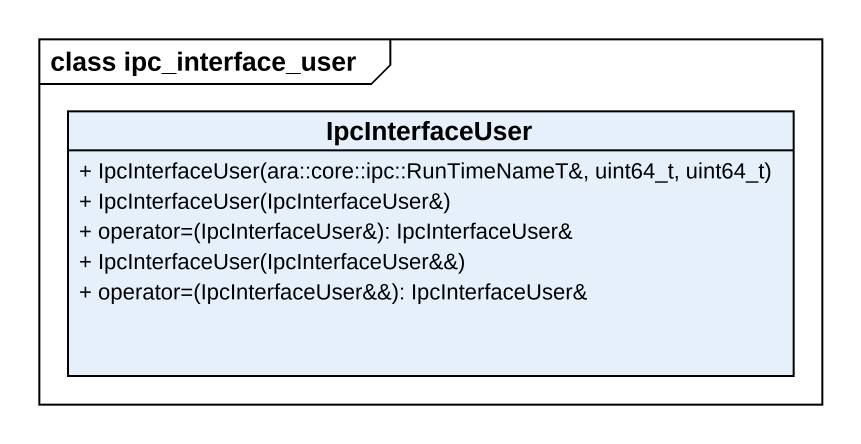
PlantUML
@startuml
mainframe class ipc_interface_user
hide circle
hide empty members
skinparam classAttributeIconSize 0
class IpcInterfaceUser {
  + IpcInterfaceUser(ara::core::ipc::RunTimeNameT&, uint64_t, uint64_t)
  + IpcInterfaceUser(IpcInterfaceUser&)
  + operator=(IpcInterfaceUser&): IpcInterfaceUser&
  + IpcInterfaceUser(IpcInterfaceUser&&)
  + operator=(IpcInterfaceUser&&): IpcInterfaceUser&
}
@enduml
